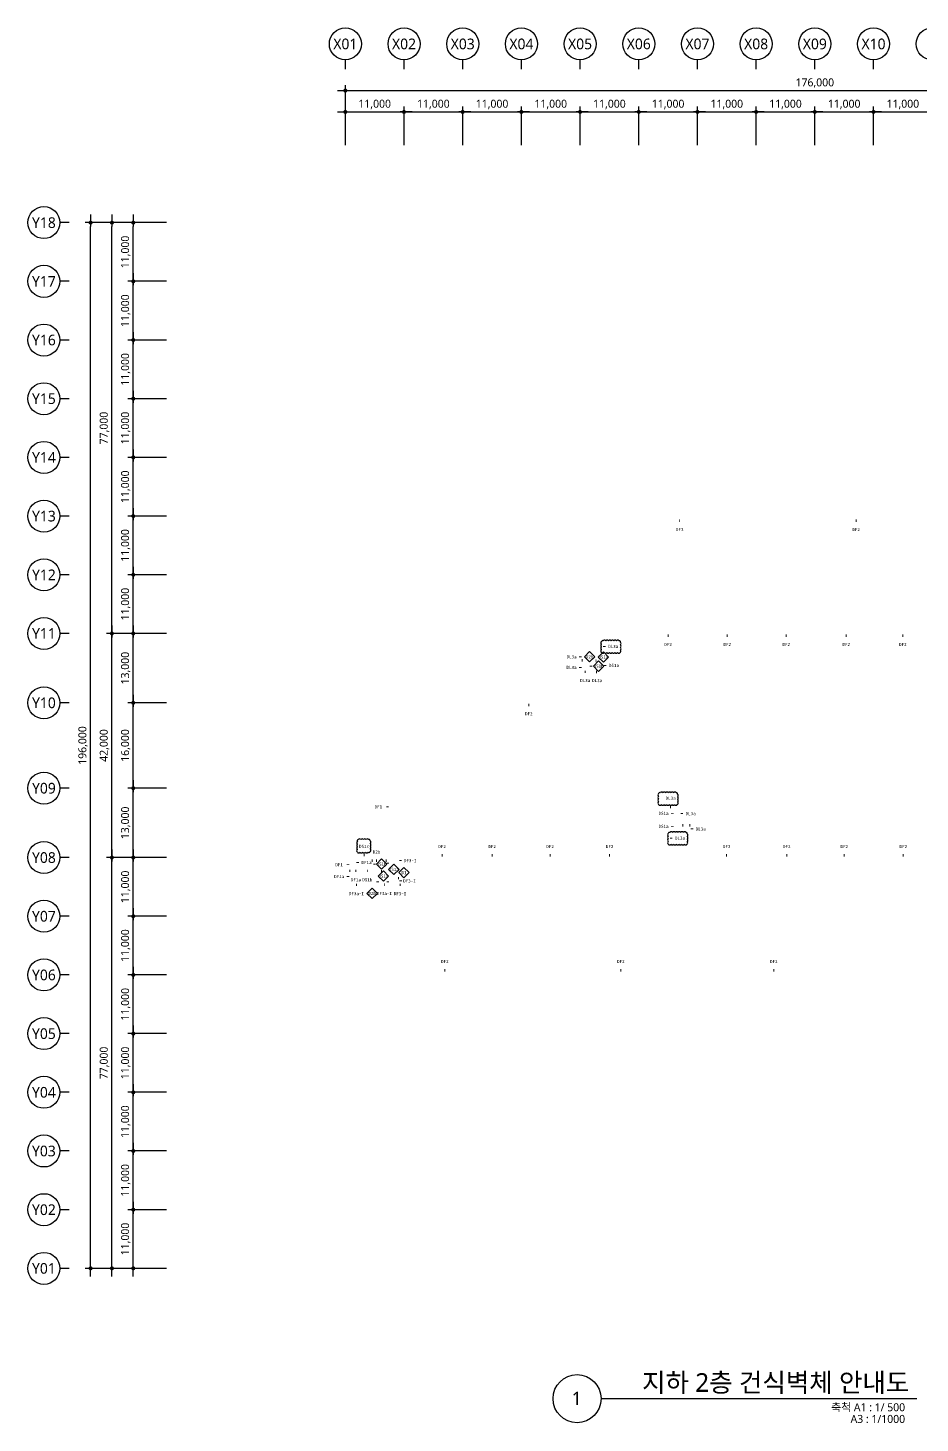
# Model space of a CAD drawing. Header units: millimetres. Extents: x 1205999 to 2806860, y 467935 to 2511436.
# Drawn here: x 2465999 to 2633231, y 467935 to 729436 of the extents above; entities that cross this region are included whole.
import ezdxf
from ezdxf.enums import TextEntityAlignment as Align

# ---------------------------------------------------------------- set-up
doc = ezdxf.new("R2010")
doc.units = ezdxf.units.MM
doc.header["$LTSCALE"] = 5
doc.header["$MEASUREMENT"] = 0
doc.layers.get('0').update_dxf_attribs({"linetype": 'CONTINUOUS'})
for name, color, linetype, lineweight in [('A-AXIS-BUBL', 7, 'CONTINUOUS', 25), ('A-DIMS', 7, 'CONTINUOUS', 25), ('A-MKXS-TEXT1', 3, 'CONTINUOUS', 25), ('A-MKXS-WALL', 6, 'CONTINUOUS', 20), ('A-XXXX-SYMB', 7, 'CONTINUOUS', 25), ('A-XXXX-TXT1', 3, 'CONTINUOUS', 25), ('A-XXXX-TXT2', 3, 'CONTINUOUS', 25), ('REV-202205', 20, 'CONTINUOUS', 25)]:
    doc.layers.add(name, color=color, linetype=linetype, lineweight=lineweight)
doc.styles.add('HY울릉도L', font='')
doc.styles.add('돋움체', font='')
doc.styles.add('맑은고딕', font='malgun.ttf')
doc.styles.get('HY울릉도L').set_extended_font_data('HYwulM')
doc.styles.get('돋움체').set_extended_font_data('DotumChe')
doc.dimstyles.new('CDIM', dxfattribs={"dimtxt": 3, "dimasz": 1.5, "dimexe": 2, "dimexo": 1, "dimgap": 1, "dimtad": 1, "dimdec": 0, "dimrnd": 0.5, "dimzin": 0, "dimdsep": 32, "dimlunit": 6, "dimtxsty": 'HY울릉도L', "dimblk1": '_CIDOT', "dimblk2": '_CIDOT', "dimsah": 1, "dimcen": 5.5, "dimclrd": 2, "dimclre": 2, "dimclrt": 7, "dimadec": 0, "dimazin": 0, "dimtfac": 1, "dimtdec": 0, "dimtix": 1, "dimtmove": 2, "dimatfit": 1, "dimldrblk": '_CIDOT', "dimfxl": 1, "dimtolj": 1, "dimtzin": 0, "dimlwd": -1, "dimarcsym": 0})

# ---------------------------------------------------------------- blocks, each defined once
blk = doc.blocks.new('_CIDOT')
at = {"color": 0, "linetype": 'ByBlock'}
blk.add_line((2, 0), (-1, 0), dxfattribs=at)
at = {"color": 0, "linetype": 'ByBlock', "const_width": 0.5}
blk.add_lwpolyline([(-0.25, 0, 1), (0.25, 0, 1)], format="xyb", close=True, dxfattribs=at)
blk = doc.blocks.new('*D4')
at = {"layer": 'A-DIMS', "lineweight": -2, "transparency": 16777216}
for p, q in [((93193, 67121), (85943, 67121)), ((93193, 56121), (85943, 56121))]:
    blk.add_line(p, q, dxfattribs=at)
at = {"layer": 'A-DIMS', "transparency": 16777216}
blk.add_line((86943, 56871), (86943, 66371), dxfattribs=at)
at = {"layer": 'A-DIMS', "transparency": 16777216, "xscale": 750, "yscale": 750, "zscale": 750}
for p, rotation in [((86943, 67121), 90), ((86943, 56121), 270)]:
    blk.add_blockref('_CIDOT', p, dxfattribs=dict(at, rotation=rotation))
at = {"layer": 'A-DIMS', "color": 3, "transparency": 16777216, "insert": (85538, 61621), "char_height": 1500, "attachment_point": 5, "rotation": 90, "style": '맑은고딕'}
blk.add_mtext('\\A1;11,000', dxfattribs=at)
blk = doc.blocks.new('*D5')
at = {"layer": 'A-DIMS', "lineweight": -2, "transparency": 16777216}
for p, q in [((93193, 78121), (85943, 78121)), ((93193, 67121), (85943, 67121))]:
    blk.add_line(p, q, dxfattribs=at)
at = {"layer": 'A-DIMS', "transparency": 16777216}
blk.add_line((86943, 67871), (86943, 77371), dxfattribs=at)
at = {"layer": 'A-DIMS', "transparency": 16777216, "xscale": 750, "yscale": 750, "zscale": 750}
for p, rotation in [((86943, 78121), 90), ((86943, 67121), 270)]:
    blk.add_blockref('_CIDOT', p, dxfattribs=dict(at, rotation=rotation))
at = {"layer": 'A-DIMS', "color": 3, "transparency": 16777216, "insert": (85538, 72621), "char_height": 1500, "attachment_point": 5, "rotation": 90, "style": '맑은고딕'}
blk.add_mtext('\\A1;11,000', dxfattribs=at)
blk = doc.blocks.new('*D6')
at = {"layer": 'A-DIMS', "lineweight": -2, "transparency": 16777216}
for p, q in [((93193, 89121), (85943, 89121)), ((93193, 78121), (85943, 78121))]:
    blk.add_line(p, q, dxfattribs=at)
at = {"layer": 'A-DIMS', "transparency": 16777216}
blk.add_line((86943, 78871), (86943, 88371), dxfattribs=at)
at = {"layer": 'A-DIMS', "transparency": 16777216, "xscale": 750, "yscale": 750, "zscale": 750}
for p, rotation in [((86943, 89121), 90), ((86943, 78121), 270)]:
    blk.add_blockref('_CIDOT', p, dxfattribs=dict(at, rotation=rotation))
at = {"layer": 'A-DIMS', "color": 3, "transparency": 16777216, "insert": (85538, 83621), "char_height": 1500, "attachment_point": 5, "rotation": 90, "style": '맑은고딕'}
blk.add_mtext('\\A1;11,000', dxfattribs=at)
blk = doc.blocks.new('*D7')
at = {"layer": 'A-DIMS', "lineweight": -2, "transparency": 16777216}
for p, q in [((93193, 100121), (85943, 100121)), ((93193, 89121), (85943, 89121))]:
    blk.add_line(p, q, dxfattribs=at)
at = {"layer": 'A-DIMS', "transparency": 16777216}
blk.add_line((86943, 89871), (86943, 99371), dxfattribs=at)
at = {"layer": 'A-DIMS', "transparency": 16777216, "xscale": 750, "yscale": 750, "zscale": 750}
for p, rotation in [((86943, 100121), 90), ((86943, 89121), 270)]:
    blk.add_blockref('_CIDOT', p, dxfattribs=dict(at, rotation=rotation))
at = {"layer": 'A-DIMS', "color": 3, "transparency": 16777216, "insert": (85538, 94621), "char_height": 1500, "attachment_point": 5, "rotation": 90, "style": '맑은고딕'}
blk.add_mtext('\\A1;11,000', dxfattribs=at)
blk = doc.blocks.new('*D8')
at = {"layer": 'A-DIMS', "lineweight": -2, "transparency": 16777216}
for p, q in [((93193, 111121), (85943, 111121)), ((93193, 100121), (85943, 100121))]:
    blk.add_line(p, q, dxfattribs=at)
at = {"layer": 'A-DIMS', "transparency": 16777216}
blk.add_line((86943, 100871), (86943, 110371), dxfattribs=at)
at = {"layer": 'A-DIMS', "transparency": 16777216, "xscale": 750, "yscale": 750, "zscale": 750}
for p, rotation in [((86943, 111121), 90), ((86943, 100121), 270)]:
    blk.add_blockref('_CIDOT', p, dxfattribs=dict(at, rotation=rotation))
at = {"layer": 'A-DIMS', "color": 3, "transparency": 16777216, "insert": (85538, 105621), "char_height": 1500, "attachment_point": 5, "rotation": 90, "style": '맑은고딕'}
blk.add_mtext('\\A1;11,000', dxfattribs=at)
blk = doc.blocks.new('*D9')
at = {"layer": 'A-DIMS', "lineweight": -2, "transparency": 16777216}
for p, q in [((93193, 122121), (85943, 122121)), ((93193, 111121), (85943, 111121))]:
    blk.add_line(p, q, dxfattribs=at)
at = {"layer": 'A-DIMS', "transparency": 16777216}
blk.add_line((86943, 111871), (86943, 121371), dxfattribs=at)
at = {"layer": 'A-DIMS', "transparency": 16777216, "xscale": 750, "yscale": 750, "zscale": 750}
for p, rotation in [((86943, 122121), 90), ((86943, 111121), 270)]:
    blk.add_blockref('_CIDOT', p, dxfattribs=dict(at, rotation=rotation))
at = {"layer": 'A-DIMS', "color": 3, "transparency": 16777216, "insert": (85538, 116621), "char_height": 1500, "attachment_point": 5, "rotation": 90, "style": '맑은고딕'}
blk.add_mtext('\\A1;11,000', dxfattribs=at)
blk = doc.blocks.new('*D10')
at = {"layer": 'A-DIMS', "lineweight": -2, "transparency": 16777216}
for p, q in [((93193, 135121), (85943, 135121)), ((93193, 122121), (85943, 122121))]:
    blk.add_line(p, q, dxfattribs=at)
at = {"layer": 'A-DIMS', "transparency": 16777216}
blk.add_line((86943, 122871), (86943, 134371), dxfattribs=at)
at = {"layer": 'A-DIMS', "transparency": 16777216, "xscale": 750, "yscale": 750, "zscale": 750}
for p, rotation in [((86943, 135121), 90), ((86943, 122121), 270)]:
    blk.add_blockref('_CIDOT', p, dxfattribs=dict(at, rotation=rotation))
at = {"layer": 'A-DIMS', "color": 3, "transparency": 16777216, "insert": (85538, 128621), "char_height": 1500, "attachment_point": 5, "rotation": 90, "style": '맑은고딕'}
blk.add_mtext('\\A1;13,000', dxfattribs=at)
blk = doc.blocks.new('*D11')
at = {"layer": 'A-DIMS', "lineweight": -2, "transparency": 16777216}
for p, q in [((93193, 151121), (85943, 151121)), ((93193, 135121), (85943, 135121))]:
    blk.add_line(p, q, dxfattribs=at)
at = {"layer": 'A-DIMS', "transparency": 16777216}
blk.add_line((86943, 135871), (86943, 150371), dxfattribs=at)
at = {"layer": 'A-DIMS', "transparency": 16777216, "xscale": 750, "yscale": 750, "zscale": 750}
for p, rotation in [((86943, 151121), 90), ((86943, 135121), 270)]:
    blk.add_blockref('_CIDOT', p, dxfattribs=dict(at, rotation=rotation))
at = {"layer": 'A-DIMS', "color": 3, "transparency": 16777216, "insert": (85538, 143121), "char_height": 1500, "attachment_point": 5, "rotation": 90, "style": '맑은고딕'}
blk.add_mtext('\\A1;16,000', dxfattribs=at)
blk = doc.blocks.new('*D12')
at = {"layer": 'A-DIMS', "lineweight": -2, "transparency": 16777216}
for p, q in [((93193, 164121), (85943, 164121)), ((93193, 151121), (85943, 151121))]:
    blk.add_line(p, q, dxfattribs=at)
at = {"layer": 'A-DIMS', "transparency": 16777216}
blk.add_line((86943, 151871), (86943, 163371), dxfattribs=at)
at = {"layer": 'A-DIMS', "transparency": 16777216, "xscale": 750, "yscale": 750, "zscale": 750}
for p, rotation in [((86943, 164121), 90), ((86943, 151121), 270)]:
    blk.add_blockref('_CIDOT', p, dxfattribs=dict(at, rotation=rotation))
at = {"layer": 'A-DIMS', "color": 3, "transparency": 16777216, "insert": (85538, 157621), "char_height": 1500, "attachment_point": 5, "rotation": 90, "style": '맑은고딕'}
blk.add_mtext('\\A1;13,000', dxfattribs=at)
blk = doc.blocks.new('*D13')
at = {"layer": 'A-DIMS', "lineweight": -2, "transparency": 16777216}
for p, q in [((93193, 175121), (85943, 175121)), ((93193, 164121), (85943, 164121))]:
    blk.add_line(p, q, dxfattribs=at)
at = {"layer": 'A-DIMS', "transparency": 16777216}
blk.add_line((86943, 164871), (86943, 174371), dxfattribs=at)
at = {"layer": 'A-DIMS', "transparency": 16777216, "xscale": 750, "yscale": 750, "zscale": 750}
for p, rotation in [((86943, 175121), 90), ((86943, 164121), 270)]:
    blk.add_blockref('_CIDOT', p, dxfattribs=dict(at, rotation=rotation))
at = {"layer": 'A-DIMS', "color": 3, "transparency": 16777216, "insert": (85538, 169621), "char_height": 1500, "attachment_point": 5, "rotation": 90, "style": '맑은고딕'}
blk.add_mtext('\\A1;11,000', dxfattribs=at)
blk = doc.blocks.new('*D14')
at = {"layer": 'A-DIMS', "lineweight": -2, "transparency": 16777216}
for p, q in [((93193, 186121), (85943, 186121)), ((93193, 175121), (85943, 175121))]:
    blk.add_line(p, q, dxfattribs=at)
at = {"layer": 'A-DIMS', "transparency": 16777216}
blk.add_line((86943, 175871), (86943, 185371), dxfattribs=at)
at = {"layer": 'A-DIMS', "transparency": 16777216, "xscale": 750, "yscale": 750, "zscale": 750}
for p, rotation in [((86943, 186121), 90), ((86943, 175121), 270)]:
    blk.add_blockref('_CIDOT', p, dxfattribs=dict(at, rotation=rotation))
at = {"layer": 'A-DIMS', "color": 3, "transparency": 16777216, "insert": (85538, 180621), "char_height": 1500, "attachment_point": 5, "rotation": 90, "style": '맑은고딕'}
blk.add_mtext('\\A1;11,000', dxfattribs=at)
blk = doc.blocks.new('*D15')
at = {"layer": 'A-DIMS', "lineweight": -2, "transparency": 16777216}
for p, q in [((93193, 197121), (85943, 197121)), ((93193, 186121), (85943, 186121))]:
    blk.add_line(p, q, dxfattribs=at)
at = {"layer": 'A-DIMS', "transparency": 16777216}
blk.add_line((86943, 186871), (86943, 196371), dxfattribs=at)
at = {"layer": 'A-DIMS', "transparency": 16777216, "xscale": 750, "yscale": 750, "zscale": 750}
for p, rotation in [((86943, 197121), 90), ((86943, 186121), 270)]:
    blk.add_blockref('_CIDOT', p, dxfattribs=dict(at, rotation=rotation))
at = {"layer": 'A-DIMS', "color": 3, "transparency": 16777216, "insert": (85538, 191621), "char_height": 1500, "attachment_point": 5, "rotation": 90, "style": '맑은고딕'}
blk.add_mtext('\\A1;11,000', dxfattribs=at)
blk = doc.blocks.new('*D16')
at = {"layer": 'A-DIMS', "lineweight": -2, "transparency": 16777216}
for p, q in [((93193, 208121), (85943, 208121)), ((93193, 197121), (85943, 197121))]:
    blk.add_line(p, q, dxfattribs=at)
at = {"layer": 'A-DIMS', "transparency": 16777216}
blk.add_line((86943, 197871), (86943, 207371), dxfattribs=at)
at = {"layer": 'A-DIMS', "transparency": 16777216, "xscale": 750, "yscale": 750, "zscale": 750}
for p, rotation in [((86943, 208121), 90), ((86943, 197121), 270)]:
    blk.add_blockref('_CIDOT', p, dxfattribs=dict(at, rotation=rotation))
at = {"layer": 'A-DIMS', "color": 3, "transparency": 16777216, "insert": (85538, 202621), "char_height": 1500, "attachment_point": 5, "rotation": 90, "style": '맑은고딕'}
blk.add_mtext('\\A1;11,000', dxfattribs=at)
blk = doc.blocks.new('*D17')
at = {"layer": 'A-DIMS', "lineweight": -2, "transparency": 16777216}
for p, q in [((93193, 219121), (85943, 219121)), ((93193, 208121), (85943, 208121))]:
    blk.add_line(p, q, dxfattribs=at)
at = {"layer": 'A-DIMS', "transparency": 16777216}
blk.add_line((86943, 208871), (86943, 218371), dxfattribs=at)
at = {"layer": 'A-DIMS', "transparency": 16777216, "xscale": 750, "yscale": 750, "zscale": 750}
for p, rotation in [((86943, 219121), 90), ((86943, 208121), 270)]:
    blk.add_blockref('_CIDOT', p, dxfattribs=dict(at, rotation=rotation))
at = {"layer": 'A-DIMS', "color": 3, "transparency": 16777216, "insert": (85538, 213621), "char_height": 1500, "attachment_point": 5, "rotation": 90, "style": '맑은고딕'}
blk.add_mtext('\\A1;11,000', dxfattribs=at)
blk = doc.blocks.new('*D18')
at = {"layer": 'A-DIMS', "lineweight": -2, "transparency": 16777216}
for p, q in [((93193, 230121), (85943, 230121)), ((93193, 219121), (85943, 219121))]:
    blk.add_line(p, q, dxfattribs=at)
at = {"layer": 'A-DIMS', "transparency": 16777216}
blk.add_line((86943, 219871), (86943, 229371), dxfattribs=at)
at = {"layer": 'A-DIMS', "transparency": 16777216, "xscale": 750, "yscale": 750, "zscale": 750}
for p, rotation in [((86943, 230121), 90), ((86943, 219121), 270)]:
    blk.add_blockref('_CIDOT', p, dxfattribs=dict(at, rotation=rotation))
at = {"layer": 'A-DIMS', "color": 3, "transparency": 16777216, "insert": (85538, 224621), "char_height": 1500, "attachment_point": 5, "rotation": 90, "style": '맑은고딕'}
blk.add_mtext('\\A1;11,000', dxfattribs=at)
blk = doc.blocks.new('*D19')
at = {"layer": 'A-DIMS', "lineweight": -2, "transparency": 16777216}
for p, q in [((93193, 241121), (85943, 241121)), ((93193, 230121), (85943, 230121))]:
    blk.add_line(p, q, dxfattribs=at)
at = {"layer": 'A-DIMS', "transparency": 16777216}
blk.add_line((86943, 230871), (86943, 240371), dxfattribs=at)
at = {"layer": 'A-DIMS', "transparency": 16777216, "xscale": 750, "yscale": 750, "zscale": 750}
for p, rotation in [((86943, 241121), 90), ((86943, 230121), 270)]:
    blk.add_blockref('_CIDOT', p, dxfattribs=dict(at, rotation=rotation))
at = {"layer": 'A-DIMS', "color": 3, "transparency": 16777216, "insert": (85538, 235621), "char_height": 1500, "attachment_point": 5, "rotation": 90, "style": '맑은고딕'}
blk.add_mtext('\\A1;11,000', dxfattribs=at)
blk = doc.blocks.new('*D20')
at = {"layer": 'A-DIMS', "lineweight": -2, "transparency": 16777216}
for p, q in [((93193, 122121), (81943, 122121)), ((93193, 45121), (81943, 45121))]:
    blk.add_line(p, q, dxfattribs=at)
at = {"layer": 'A-DIMS', "transparency": 16777216}
blk.add_line((82943, 45871), (82943, 121371), dxfattribs=at)
at = {"layer": 'A-DIMS', "transparency": 16777216, "xscale": 750, "yscale": 750, "zscale": 750}
for p, rotation in [((82943, 122121), 90), ((82943, 45121), 270)]:
    blk.add_blockref('_CIDOT', p, dxfattribs=dict(at, rotation=rotation))
at = {"layer": 'A-DIMS', "color": 3, "transparency": 16777216, "insert": (81542, 83621), "char_height": 1500, "attachment_point": 5, "rotation": 90, "style": '맑은고딕'}
blk.add_mtext('\\A1;77,000', dxfattribs=at)
blk = doc.blocks.new('*D21')
at = {"layer": 'A-DIMS', "lineweight": -2, "transparency": 16777216}
for p, q in [((93193, 241121), (77943, 241121)), ((93193, 45121), (77943, 45121))]:
    blk.add_line(p, q, dxfattribs=at)
at = {"layer": 'A-DIMS', "transparency": 16777216}
blk.add_line((78943, 45871), (78943, 240371), dxfattribs=at)
at = {"layer": 'A-DIMS', "transparency": 16777216, "xscale": 750, "yscale": 750, "zscale": 750}
for p, rotation in [((78943, 241121), 90), ((78943, 45121), 270)]:
    blk.add_blockref('_CIDOT', p, dxfattribs=dict(at, rotation=rotation))
at = {"layer": 'A-DIMS', "color": 3, "transparency": 16777216, "insert": (77538, 143121), "char_height": 1500, "attachment_point": 5, "rotation": 90, "style": '맑은고딕'}
blk.add_mtext('\\A1;196,000', dxfattribs=at)
blk = doc.blocks.new('*D22')
at = {"layer": 'A-DIMS', "lineweight": -2, "transparency": 16777216}
for p, q in [((93193, 56121), (85943, 56121)), ((93193, 45121), (85943, 45121))]:
    blk.add_line(p, q, dxfattribs=at)
at = {"layer": 'A-DIMS', "transparency": 16777216}
blk.add_line((86943, 45871), (86943, 55371), dxfattribs=at)
at = {"layer": 'A-DIMS', "transparency": 16777216, "xscale": 750, "yscale": 750, "zscale": 750}
for p, rotation in [((86943, 56121), 90), ((86943, 45121), 270)]:
    blk.add_blockref('_CIDOT', p, dxfattribs=dict(at, rotation=rotation))
at = {"layer": 'A-DIMS', "color": 3, "transparency": 16777216, "insert": (85538, 50621), "char_height": 1500, "attachment_point": 5, "rotation": 90, "style": '맑은고딕'}
blk.add_mtext('\\A1;11,000', dxfattribs=at)
blk = doc.blocks.new('*D23')
at = {"layer": 'A-DIMS', "lineweight": -2, "transparency": 16777216}
for p, q in [((93193, 164121), (81943, 164121)), ((93193, 122121), (81943, 122121))]:
    blk.add_line(p, q, dxfattribs=at)
at = {"layer": 'A-DIMS', "transparency": 16777216}
blk.add_line((82943, 122871), (82943, 163371), dxfattribs=at)
at = {"layer": 'A-DIMS', "transparency": 16777216, "xscale": 750, "yscale": 750, "zscale": 750}
for p, rotation in [((82943, 164121), 90), ((82943, 122121), 270)]:
    blk.add_blockref('_CIDOT', p, dxfattribs=dict(at, rotation=rotation))
at = {"layer": 'A-DIMS', "color": 3, "transparency": 16777216, "insert": (81542, 143121), "char_height": 1500, "attachment_point": 5, "rotation": 90, "style": '맑은고딕'}
blk.add_mtext('\\A1;42,000', dxfattribs=at)
blk = doc.blocks.new('*D24')
at = {"layer": 'A-DIMS', "lineweight": -2, "transparency": 16777216}
for p, q in [((93193, 241121), (81943, 241121)), ((93193, 164121), (81943, 164121))]:
    blk.add_line(p, q, dxfattribs=at)
at = {"layer": 'A-DIMS', "transparency": 16777216}
blk.add_line((82943, 164871), (82943, 240371), dxfattribs=at)
at = {"layer": 'A-DIMS', "transparency": 16777216, "xscale": 750, "yscale": 750, "zscale": 750}
for p, rotation in [((82943, 241121), 90), ((82943, 164121), 270)]:
    blk.add_blockref('_CIDOT', p, dxfattribs=dict(at, rotation=rotation))
at = {"layer": 'A-DIMS', "color": 3, "transparency": 16777216, "insert": (81542, 202621), "char_height": 1500, "attachment_point": 5, "rotation": 90, "style": '맑은고딕'}
blk.add_mtext('\\A1;77,000', dxfattribs=at)
blk = doc.blocks.new('*D25')
at = {"layer": 'A-DIMS', "lineweight": -2, "transparency": 16777216}
for p, q in [((148693, 255621), (148693, 262871)), ((159693, 255621), (159693, 262871))]:
    blk.add_line(p, q, dxfattribs=at)
at = {"layer": 'A-DIMS', "transparency": 16777216}
blk.add_line((149443, 261871), (158943, 261871), dxfattribs=at)
at = {"layer": 'A-DIMS', "transparency": 16777216, "xscale": 750, "yscale": 750, "zscale": 750, "rotation": 180}
blk.add_blockref('_CIDOT', (148693, 261871), dxfattribs=at)
at = {"layer": 'A-DIMS', "transparency": 16777216, "xscale": 750, "yscale": 750, "zscale": 750}
blk.add_blockref('_CIDOT', (159693, 261871), dxfattribs=at)
at = {"layer": 'A-DIMS', "color": 3, "transparency": 16777216, "insert": (154193, 263275), "char_height": 1500, "attachment_point": 5, "style": '맑은고딕'}
blk.add_mtext('\\A1;11,000', dxfattribs=at)
blk = doc.blocks.new('*D26')
at = {"layer": 'A-DIMS', "lineweight": -2, "transparency": 16777216}
for p, q in [((159693, 255621), (159693, 262871)), ((170693, 255621), (170693, 262871))]:
    blk.add_line(p, q, dxfattribs=at)
at = {"layer": 'A-DIMS', "transparency": 16777216}
blk.add_line((160443, 261871), (169943, 261871), dxfattribs=at)
at = {"layer": 'A-DIMS', "transparency": 16777216, "xscale": 750, "yscale": 750, "zscale": 750, "rotation": 180}
blk.add_blockref('_CIDOT', (159693, 261871), dxfattribs=at)
at = {"layer": 'A-DIMS', "transparency": 16777216, "xscale": 750, "yscale": 750, "zscale": 750}
blk.add_blockref('_CIDOT', (170693, 261871), dxfattribs=at)
at = {"layer": 'A-DIMS', "color": 3, "transparency": 16777216, "insert": (165193, 263275), "char_height": 1500, "attachment_point": 5, "style": '맑은고딕'}
blk.add_mtext('\\A1;11,000', dxfattribs=at)
blk = doc.blocks.new('*D27')
at = {"layer": 'A-DIMS', "lineweight": -2, "transparency": 16777216}
for p, q in [((170693, 255621), (170693, 262871)), ((181693, 255621), (181693, 262871))]:
    blk.add_line(p, q, dxfattribs=at)
at = {"layer": 'A-DIMS', "transparency": 16777216}
blk.add_line((171443, 261871), (180943, 261871), dxfattribs=at)
at = {"layer": 'A-DIMS', "transparency": 16777216, "xscale": 750, "yscale": 750, "zscale": 750, "rotation": 180}
blk.add_blockref('_CIDOT', (170693, 261871), dxfattribs=at)
at = {"layer": 'A-DIMS', "transparency": 16777216, "xscale": 750, "yscale": 750, "zscale": 750}
blk.add_blockref('_CIDOT', (181693, 261871), dxfattribs=at)
at = {"layer": 'A-DIMS', "color": 3, "transparency": 16777216, "insert": (176193, 263275), "char_height": 1500, "attachment_point": 5, "style": '맑은고딕'}
blk.add_mtext('\\A1;11,000', dxfattribs=at)
blk = doc.blocks.new('*D28')
at = {"layer": 'A-DIMS', "lineweight": -2, "transparency": 16777216}
for p, q in [((181693, 255621), (181693, 262871)), ((192693, 255621), (192693, 262871))]:
    blk.add_line(p, q, dxfattribs=at)
at = {"layer": 'A-DIMS', "transparency": 16777216}
blk.add_line((182443, 261871), (191943, 261871), dxfattribs=at)
at = {"layer": 'A-DIMS', "transparency": 16777216, "xscale": 750, "yscale": 750, "zscale": 750, "rotation": 180}
blk.add_blockref('_CIDOT', (181693, 261871), dxfattribs=at)
at = {"layer": 'A-DIMS', "transparency": 16777216, "xscale": 750, "yscale": 750, "zscale": 750}
blk.add_blockref('_CIDOT', (192693, 261871), dxfattribs=at)
at = {"layer": 'A-DIMS', "color": 3, "transparency": 16777216, "insert": (187193, 263275), "char_height": 1500, "attachment_point": 5, "style": '맑은고딕'}
blk.add_mtext('\\A1;11,000', dxfattribs=at)
blk = doc.blocks.new('*D29')
at = {"layer": 'A-DIMS', "lineweight": -2, "transparency": 16777216}
for p, q in [((192693, 255621), (192693, 262871)), ((203693, 255621), (203693, 262871))]:
    blk.add_line(p, q, dxfattribs=at)
at = {"layer": 'A-DIMS', "transparency": 16777216}
blk.add_line((193443, 261871), (202943, 261871), dxfattribs=at)
at = {"layer": 'A-DIMS', "transparency": 16777216, "xscale": 750, "yscale": 750, "zscale": 750, "rotation": 180}
blk.add_blockref('_CIDOT', (192693, 261871), dxfattribs=at)
at = {"layer": 'A-DIMS', "transparency": 16777216, "xscale": 750, "yscale": 750, "zscale": 750}
blk.add_blockref('_CIDOT', (203693, 261871), dxfattribs=at)
at = {"layer": 'A-DIMS', "color": 3, "transparency": 16777216, "insert": (198193, 263275), "char_height": 1500, "attachment_point": 5, "style": '맑은고딕'}
blk.add_mtext('\\A1;11,000', dxfattribs=at)
blk = doc.blocks.new('*D30')
at = {"layer": 'A-DIMS', "lineweight": -2, "transparency": 16777216}
for p, q in [((203693, 255621), (203693, 262871)), ((214693, 255621), (214693, 262871))]:
    blk.add_line(p, q, dxfattribs=at)
at = {"layer": 'A-DIMS', "transparency": 16777216}
blk.add_line((204443, 261871), (213943, 261871), dxfattribs=at)
at = {"layer": 'A-DIMS', "transparency": 16777216, "xscale": 750, "yscale": 750, "zscale": 750, "rotation": 180}
blk.add_blockref('_CIDOT', (203693, 261871), dxfattribs=at)
at = {"layer": 'A-DIMS', "transparency": 16777216, "xscale": 750, "yscale": 750, "zscale": 750}
blk.add_blockref('_CIDOT', (214693, 261871), dxfattribs=at)
at = {"layer": 'A-DIMS', "color": 3, "transparency": 16777216, "insert": (209193, 263275), "char_height": 1500, "attachment_point": 5, "style": '맑은고딕'}
blk.add_mtext('\\A1;11,000', dxfattribs=at)
blk = doc.blocks.new('*D31')
at = {"layer": 'A-DIMS', "lineweight": -2, "transparency": 16777216}
for p, q in [((214693, 255621), (214693, 262871)), ((225693, 255621), (225693, 262871))]:
    blk.add_line(p, q, dxfattribs=at)
at = {"layer": 'A-DIMS', "transparency": 16777216}
blk.add_line((215443, 261871), (224943, 261871), dxfattribs=at)
at = {"layer": 'A-DIMS', "transparency": 16777216, "xscale": 750, "yscale": 750, "zscale": 750, "rotation": 180}
blk.add_blockref('_CIDOT', (214693, 261871), dxfattribs=at)
at = {"layer": 'A-DIMS', "transparency": 16777216, "xscale": 750, "yscale": 750, "zscale": 750}
blk.add_blockref('_CIDOT', (225693, 261871), dxfattribs=at)
at = {"layer": 'A-DIMS', "color": 3, "transparency": 16777216, "insert": (220193, 263275), "char_height": 1500, "attachment_point": 5, "style": '맑은고딕'}
blk.add_mtext('\\A1;11,000', dxfattribs=at)
blk = doc.blocks.new('*D32')
at = {"layer": 'A-DIMS', "lineweight": -2, "transparency": 16777216}
for p, q in [((225693, 255621), (225693, 262871)), ((236693, 255621), (236693, 262871))]:
    blk.add_line(p, q, dxfattribs=at)
at = {"layer": 'A-DIMS', "transparency": 16777216}
blk.add_line((226443, 261871), (235943, 261871), dxfattribs=at)
at = {"layer": 'A-DIMS', "transparency": 16777216, "xscale": 750, "yscale": 750, "zscale": 750, "rotation": 180}
blk.add_blockref('_CIDOT', (225693, 261871), dxfattribs=at)
at = {"layer": 'A-DIMS', "transparency": 16777216, "xscale": 750, "yscale": 750, "zscale": 750}
blk.add_blockref('_CIDOT', (236693, 261871), dxfattribs=at)
at = {"layer": 'A-DIMS', "color": 3, "transparency": 16777216, "insert": (231193, 263275), "char_height": 1500, "attachment_point": 5, "style": '맑은고딕'}
blk.add_mtext('\\A1;11,000', dxfattribs=at)
blk = doc.blocks.new('*D38')
at = {"layer": 'A-DIMS', "lineweight": -2, "transparency": 16777216}
for p, q in [((126693, 255621), (126693, 266871)), ((302693, 255621), (302693, 266871))]:
    blk.add_line(p, q, dxfattribs=at)
at = {"layer": 'A-DIMS', "transparency": 16777216}
blk.add_line((127443, 265871), (301943, 265871), dxfattribs=at)
at = {"layer": 'A-DIMS', "transparency": 16777216, "xscale": 750, "yscale": 750, "zscale": 750, "rotation": 180}
blk.add_blockref('_CIDOT', (126693, 265871), dxfattribs=at)
at = {"layer": 'A-DIMS', "transparency": 16777216, "xscale": 750, "yscale": 750, "zscale": 750}
blk.add_blockref('_CIDOT', (302693, 265871), dxfattribs=at)
at = {"layer": 'A-DIMS', "color": 3, "transparency": 16777216, "insert": (214693, 267275), "char_height": 1500, "attachment_point": 5, "style": '맑은고딕'}
blk.add_mtext('\\A1;176,000', dxfattribs=at)
blk = doc.blocks.new('*D40')
at = {"layer": 'A-DIMS', "lineweight": -2, "transparency": 16777216}
for p, q in [((126693, 255621), (126693, 262871)), ((137693, 255621), (137693, 262871))]:
    blk.add_line(p, q, dxfattribs=at)
at = {"layer": 'A-DIMS', "transparency": 16777216}
blk.add_line((127443, 261871), (136943, 261871), dxfattribs=at)
at = {"layer": 'A-DIMS', "transparency": 16777216, "xscale": 750, "yscale": 750, "zscale": 750, "rotation": 180}
blk.add_blockref('_CIDOT', (126693, 261871), dxfattribs=at)
at = {"layer": 'A-DIMS', "transparency": 16777216, "xscale": 750, "yscale": 750, "zscale": 750}
blk.add_blockref('_CIDOT', (137693, 261871), dxfattribs=at)
at = {"layer": 'A-DIMS', "color": 3, "transparency": 16777216, "insert": (132193, 263275), "char_height": 1500, "attachment_point": 5, "style": '맑은고딕'}
blk.add_mtext('\\A1;11,000', dxfattribs=at)
blk = doc.blocks.new('*D41')
at = {"layer": 'A-DIMS', "lineweight": -2, "transparency": 16777216}
for p, q in [((137693, 255621), (137693, 262871)), ((148693, 255621), (148693, 262871))]:
    blk.add_line(p, q, dxfattribs=at)
at = {"layer": 'A-DIMS', "transparency": 16777216}
blk.add_line((138443, 261871), (147943, 261871), dxfattribs=at)
at = {"layer": 'A-DIMS', "transparency": 16777216, "xscale": 750, "yscale": 750, "zscale": 750, "rotation": 180}
blk.add_blockref('_CIDOT', (137693, 261871), dxfattribs=at)
at = {"layer": 'A-DIMS', "transparency": 16777216, "xscale": 750, "yscale": 750, "zscale": 750}
blk.add_blockref('_CIDOT', (148693, 261871), dxfattribs=at)
at = {"layer": 'A-DIMS', "color": 3, "transparency": 16777216, "insert": (143193, 263275), "char_height": 1500, "attachment_point": 5, "style": '맑은고딕'}
blk.add_mtext('\\A1;11,000', dxfattribs=at)
blk = doc.blocks.new('wall-tag-02')
at = {"layer": 'A-MKXS-WALL'}
blk.add_lwpolyline([(0, 1185, 112, 112, 0), (0, 885, 0, 0, 0), (0, 608, 0, 0, 0), (-608, 0, 0, 0, 0), (0, -608, 0, 0, 0), (608, 0, 0, 0, 0), (0, 608, 0, 0, 0)], format="xyseb", dxfattribs=at)
blk = doc.blocks.new('wall-tag-01')
blk.add_wipeout([(86681, 26087), (86074, 25480), (86681, 24872), (87289, 25480)]).dxf.layer = 'A-MKXS-WALL'
at = {"layer": 'A-MKXS-WALL'}
blk.add_lwpolyline([(86681, 26087), (86074, 25480), (86681, 24872), (87289, 25480)], close=True, dxfattribs=at)
blk = doc.blocks.new('DIM(210222)')
for p, q in [((126693, 269870.6), (126693, 271620.6)), ((137693, 269870.6), (137693, 271620.6)), ((148693, 269870.6), (148693, 271620.6)), ((159693, 269870.6), (159693, 271620.6)), ((170693, 269870.6), (170693, 271620.6)), ((181693, 269870.6), (181693, 271620.6)), ((192693, 269870.6), (192693, 271620.6)), ((203693, 269870.6), (203693, 271620.6)), ((214693, 269870.6), (214693, 271620.6)), ((225693, 269870.6), (225693, 271620.6)), ((74943, 241120.6), (73193, 241120.6)), ((74943, 230120.6), (73193, 230120.6)), ((74943, 219120.6), (73193, 219120.6)), ((74943, 208120.6), (73193, 208120.6)), ((74943, 197120.6), (73193, 197120.6)), ((74943, 186120.6), (73193, 186120.6)), ((74943, 175120.6), (73193, 175120.6)), ((74943, 164120.6), (73193, 164120.6)), ((74943, 151120.6), (73193, 151120.6)), ((74943, 135120.6), (73193, 135120.6)), ((74943, 122120.6), (73193, 122120.6)), ((74943, 111120.6), (73193, 111120.6)), ((74943, 100120.6), (73193, 100120.6)), ((74943, 89120.6), (73193, 89120.6)), ((74943, 78120.6), (73193, 78120.6)), ((74943, 67120.6), (73193, 67120.6)), ((74943, 56120.6), (73193, 56120.6)), ((74943, 45120.6), (73193, 45120.6))]:
    blk.add_line(p, q)
at = {"layer": 'A-AXIS-BUBL', "ltscale": 0.2}
for centre in [(126693, 274620.6), (137693, 274620.6), (148693, 274620.6), (159693, 274620.6), (170693, 274620.6), (181693, 274620.6), (192693, 274620.6), (203693, 274620.6), (214693, 274620.6), (225693, 274620.6), (236693, 274620.6), (70193, 241120.6), (70193, 230120.6), (70193, 219120.6), (70193, 208120.6), (70193, 197120.6), (70193, 186120.6), (70193, 175120.6), (70193, 164120.6), (70193, 151120.6), (70193, 135120.6), (70193, 122120.6), (70193, 111120.6), (70193, 100120.6), (70193, 89120.6), (70193, 78120.6), (70193, 67120.6), (70193, 56120.6), (70193, 45120.6)]:
    blk.add_circle(centre, 3000, dxfattribs=at)
at = {"layer": 'A-XXXX-TXT2', "ltscale": 0.2, "style": '맑은고딕'}
for s, p in [('X01', (126693, 274620.6)), ('X02', (137693, 274620.6)), ('X03', (148693, 274620.6)), ('X04', (159693, 274620.6)), ('X05', (170693, 274620.6)), ('X06', (181693, 274620.6)), ('X07', (192693, 274620.6)), ('X08', (203693, 274620.6)), ('X09', (214693, 274620.6)), ('X10', (225693, 274620.6)), ('Y18', (70193, 241120.6)), ('Y17', (70193, 230120.6)), ('Y16', (70193, 219120.6)), ('Y15', (70193, 208120.6)), ('Y14', (70193, 197120.6)), ('Y13', (70193, 186120.6)), ('Y12', (70193, 175120.6)), ('Y11', (70193, 164120.6)), ('Y10', (70193, 151120.6)), ('Y09', (70193, 135120.6)), ('Y08', (70193, 122120.6)), ('Y07', (70193, 111120.6)), ('Y06', (70193, 100120.6)), ('Y05', (70193, 89120.6)), ('Y04', (70193, 78120.6)), ('Y03', (70193, 67120.6)), ('Y02', (70193, 56120.6)), ('Y01', (70193, 45120.6))]:
    blk.add_text(s, height=2000, dxfattribs=at).set_placement(p, align=Align.MIDDLE)
at = {"layer": 'A-DIMS'}
for p1, p2, distance, picture, middle in [((126693, 255120.6), (302693, 255120.6), 10750, '*D38', (214693, 267275.5)), ((126693, 255120.6), (137693, 255120.6), 6750, '*D40', (132193, 263275.5)), ((137693, 255120.6), (148693, 255120.6), 6750, '*D41', (143193, 263275.5)), ((148693, 255120.6), (159693, 255120.6), 6750, '*D25', (154193, 263275.5)), ((159693, 255120.6), (170693, 255120.6), 6750, '*D26', (165193, 263275.5)), ((170693, 255120.6), (181693, 255120.6), 6750, '*D27', (176193, 263275.5)), ((181693, 255120.6), (192693, 255120.6), 6750, '*D28', (187193, 263275.5)), ((192693, 255120.6), (203693, 255120.6), 6750, '*D29', (198193, 263275.5)), ((203693, 255120.6), (214693, 255120.6), 6750, '*D30', (209193, 263275.5)), ((214693, 255120.6), (225693, 255120.6), 6750, '*D31', (220193, 263275.5)), ((225693, 255120.6), (236693, 255120.6), 6750, '*D32', (231193, 263275.5)), ((93693, 45120.6), (93693, 241120.6), 14750, '*D21', (77538.1, 143120.6)), ((93693, 164120.6), (93693, 241120.6), 10750, '*D24', (81542.2, 202620.6)), ((93693, 230120.6), (93693, 241120.6), 6750, '*D19', (85538.1, 235620.6)), ((93693, 219120.6), (93693, 230120.6), 6750, '*D18', (85538.1, 224620.6)), ((93693, 208120.6), (93693, 219120.6), 6750, '*D17', (85538.1, 213620.6)), ((93693, 197120.6), (93693, 208120.6), 6750, '*D16', (85538.1, 202620.6)), ((93693, 186120.6), (93693, 197120.6), 6750, '*D15', (85538.1, 191620.6)), ((93693, 175120.6), (93693, 186120.6), 6750, '*D14', (85538.1, 180620.6)), ((93693, 164120.6), (93693, 175120.6), 6750, '*D13', (85538.1, 169620.6)), ((93693, 122120.6), (93693, 164120.6), 10750, '*D23', (81542.2, 143120.6)), ((93693, 151120.6), (93693, 164120.6), 6750, '*D12', (85538.1, 157620.6)), ((93693, 135120.6), (93693, 151120.6), 6750, '*D11', (85538.1, 143120.6)), ((93693, 122120.6), (93693, 135120.6), 6750, '*D10', (85538.1, 128620.6)), ((93693, 45120.6), (93693, 122120.6), 10750, '*D20', (81542.2, 83620.6)), ((93693, 111120.6), (93693, 122120.6), 6750, '*D9', (85538.1, 116620.6)), ((93693, 100120.6), (93693, 111120.6), 6750, '*D8', (85538.1, 105620.6)), ((93693, 89120.6), (93693, 100120.6), 6750, '*D7', (85538.1, 94620.6)), ((93693, 78120.6), (93693, 89120.6), 6750, '*D6', (85538.1, 83620.6)), ((93693, 67120.6), (93693, 78120.6), 6750, '*D5', (85538.1, 72620.6)), ((93693, 56120.6), (93693, 67120.6), 6750, '*D4', (85538.1, 61620.6)), ((93693, 45120.6), (93693, 56120.6), 6750, '*D22', (85538.1, 50620.6))]:
    dim = blk.add_aligned_dim(p1=p1, p2=p2, distance=distance, dimstyle='CDIM', override={"dimscale": 500, "dimtxsty": '맑은고딕', "dimclrd": 256, "dimclre": 256, "dimclrt": 3}, dxfattribs=at)
    dim.commit()
    dim.dimension.update_dxf_attribs({"geometry": picture, "text_midpoint": middle})

msp = doc.modelspace()

# ---------------------------------------------------------------- linework, layer by layer
at = {"layer": 'A-MKXS-WALL'}
for points in [[(2569903, 610647, 180, 180, 0), (2569903, 611127, 0, 0, 0), (2569903, 611571, 0, 0, 0), (2570319, 611571, 0, 0, 0)], [(2571300, 609808, 180, 180, 0), (2571780, 609808, 0, 0, 0), (2572002, 609808, 0, 0, 0)], [(2572482, 610599, 180, 180, 0), (2572482, 611079, 0, 0, 0), (2572482, 611523, 0, 0, 0), (2572898, 611523, 0, 0, 0)], [(2588768, 580222, 180, 180, 0), (2588768, 579742, 0, 0, 0), (2588768, 579298, 0, 0, 0), (2590216, 579298, 0, 0, 0)], [(2590059, 580222, 180, 180, 0), (2590059, 579742, 0, 0, 0), (2590059, 579298, 0, 0, 0), (2590059, 579298, 0, 0, 0)], [(2530533, 573096, 180, 180, 0), (2530533, 573576, 0, 0, 0), (2530533, 574019, 0, 0, 0), (2531357, 574019, 0, 0, 0)], [(2530717, 572704, 180, 180, 0), (2531197, 572704, 0, 0, 0), (2531321, 572704, 0, 0, 0)], [(2533167, 573096, 180, 180, 0), (2533167, 573576, 0, 0, 0), (2533167, 574019, 0, 0, 0), (2531357, 574019, 0, 0, 0)], [(2533221, 572882, 180, 180, 0), (2533701, 572882, 0, 0, 0), (2534585, 572882, 0, 0, 0), (2534585, 572691, 0, 0, 0)], [(2526352, 571676, 180, 180, 0), (2526352, 571196, 0, 0, 0), (2526352, 570753, 0, 0, 0), (2527482, 570753, 0, 0, 0)], [(2532293, 571128, 180, 180, 0), (2532293, 571608, 0, 0, 0), (2532293, 571732, 0, 0, 0)], [(2535443, 569840, 180, 180, 0), (2535443, 570320, 0, 0, 0), (2535443, 571113, 0, 0, 0), (2535519, 571113, 0, 0, 0)], [(2531818, 569380, 180, 180, 0), (2531338, 569380, 0, 0, 0), (2530526, 569380, 0, 0, 0), (2530526, 568175, 0, 0, 0)], [(2533698, 569380, 180, 180, 0), (2533218, 569380, 0, 0, 0), (2532635, 569380, 0, 0, 0), (2532635, 569481, 0, 0, 0)]]:
    msp.add_lwpolyline(points, format="xyseb", dxfattribs=at)
at = {"layer": 'A-XXXX-SYMB'}
msp.add_line((2573429, 472515), (2632631, 472515), dxfattribs=at)
msp.add_circle((2568929, 472515), 4500, dxfattribs=at)
at = {"layer": 'REV-202205'}
for points in [[(2584223, 583877, 0.5205671), (2584723, 583877, 0.5205671), (2585223, 583877, 0.5205671), (2585723, 583877, 0.5205671), (2586223, 583877, 0.5205671), (2586723, 583877, 0.5205671), (2587223, 583877, 0.5205671), (2587723, 583877, 0.5205671), (2587784, 584316, 0.5205671), (2587784, 584816, 0.5205671), (2587784, 585316, 0.5205671), (2587784, 585816, 0.5205671), (2587554, 586086, 0.5205671), (2587054, 586086, 0.5205671), (2586554, 586086, 0.5205671), (2586054, 586086, 0.5205671), (2585554, 586086, 0.5205671), (2585054, 586086, 0.5205671), (2584554, 586086, 0.5205671), (2584223, 585918, 0.5205671), (2584223, 585418, 0.5205671), (2584223, 584918, 0.5205671), (2584223, 584418, 0.5205671)], [(2586028, 576425, 0.5205671), (2586528, 576425, 0.5205671), (2587028, 576425, 0.5205671), (2587528, 576425, 0.5205671), (2588028, 576425, 0.5205671), (2588528, 576425, 0.5205671), (2589028, 576425, 0.5205671), (2589528, 576425, 0.5205671), (2589590, 576863, 0.5205671), (2589590, 577363, 0.5205671), (2589590, 577863, 0.5205671), (2589590, 578363, 0.5205671), (2589360, 578634, 0.5205671), (2588860, 578634, 0.5205671), (2588360, 578634, 0.5205671), (2587860, 578634, 0.5205671), (2587360, 578634, 0.5205671), (2586860, 578634, 0.5205671), (2586360, 578634, 0.5205671), (2586028, 578465, 0.5205671), (2586028, 577965, 0.5205671), (2586028, 577465, 0.5205671), (2586028, 576965, 0.5205671)]]:
    msp.add_lwpolyline(points, format="xyb", close=True, dxfattribs=at)

# ---------------------------------------------------------------- block references
msp.add_blockref('DIM(210222)', (2398806, 451815))
at = {"layer": 'A-MKXS-WALL', "xscale": 1.6, "yscale": 1.6, "zscale": 1.6}
for p in [(2588163, 635408), (2621246, 635408), (2585999, 613876), (2597085, 613876), (2608144, 613876), (2619391, 613876), (2629993, 613876), (2629999, 613876), (2570457, 607089), (2572601, 607067), (2559899, 600889), (2527482, 569781), (2529618, 569781), (2527573, 567175), (2532811, 567203), (2535750, 567175)]:
    msp.add_blockref('wall-tag-02', p, dxfattribs=at)
at = {"layer": 'A-MKXS-WALL', "yscale": 1.6, "zscale": 1.6}
for p, xscale, rotation in [((2567900, 611559), -1.6, 270), ((2567895, 609581), -1.6, 270), ((2586426, 585027), -1.6, 180), ((2531749, 583436), 1.6, 270), ((2585143, 582222), -1.6, 270), ((2590232, 582175), -1.6, 90), ((2585143, 579785), -1.6, 270), ((2588232, 577575), -1.6, 90), ((2592112, 579298), -1.6, 90), ((2543639, 575996), -1.6, 180), ((2553019, 575996), -1.6, 180), ((2563885, 575996), -1.6, 180), ((2575031, 575996), -1.6, 180), ((2596970, 575996), -1.6, 180), ((2608237, 575996), -1.6, 180), ((2619014, 575996), -1.6, 180), ((2630078, 575996), -1.6, 180), ((2524336, 572602), -1.6, 270), ((2529470, 573012), -1.6, 90), ((2537500, 573361), -1.6, 90), ((2524342, 570381), -1.6, 270), ((2537515, 569560), -1.6, 90), ((2544149, 554441), -1.6, 180), ((2577149, 554441), -1.6, 180), ((2605814, 554441), -1.6, 180)]:
    msp.add_blockref('wall-tag-02', p, dxfattribs=dict(at, xscale=xscale, rotation=rotation))

# ---------------------------------------------------------------- texts
at = {"layer": 'A-MKXS-TEXT1', "style": '돋움체'}
for s, rotation, p in [('DF2', 360, (2588163, 635410)), ('DF2', 360, (2621246, 635410)), ('DF2', 360, (2585999, 613877)), ('DF2', 360, (2597085, 613877)), ('DF2', 360, (2608144, 613877)), ('DF2', 360, (2619391, 613877)), ('DF2', 360, (2629993, 613877)), ('DF2', 360, (2629999, 613877)), ('DL3a', 360, (2567895, 609581)), ('DL3a', 360, (2567900, 611559)), ('DL3a', 360, (2570457, 607131)), ('DL3a', 360, (2572693, 607109)), ('DF2', 360, (2559899, 600890)), ('DF1', 360, (2531688, 583432)), ('DL3a', 360, (2586481, 585056)), ('DS1a', 360, (2585143, 582222)), ('DL3a', 360, (2590232, 582175)), ('DS1a', 360, (2585143, 579785)), ('DL3a', 360, (2592112, 579298)), ('DS1c', 360, (2529017, 576031)), ('DF2', 0, (2543639, 575996)), ('DF2', 0, (2553019, 575996)), ('DF2', 0, (2563885, 575996)), ('DF2', 0, (2575031, 575996)), ('DL3a', 360, (2588232, 577575)), ('DF2', 0, (2596970, 575996)), ('DF2', 0, (2608237, 575996)), ('DF2', 0, (2619014, 575996)), ('DF2', 0, (2630078, 575996)), ('DF1', 360, (2524336, 572602)), ('DF1a', 360, (2524342, 570381)), ('DF1a', 360, (2527482, 569781)), ('DF3-I', 360, (2535750, 567175)), ('DF2', 0, (2544149, 554441)), ('DF2', 0, (2577149, 554441)), ('DF2', 0, (2605814, 554441))]:
    msp.add_text(s, height=600, rotation=rotation, dxfattribs=at).set_placement(p, align=Align.MIDDLE_CENTER)
at = {"layer": 'A-XXXX-TXT1', "style": '맑은고딕'}
msp.add_text('지하 2층 건식벽체 안내도', height=3500, dxfattribs=at).set_placement((2631202, 472741), align=Align.BOTTOM_RIGHT)
msp.add_text('1', height=2500, dxfattribs=at).set_placement((2568871, 472568), align=Align.MIDDLE)
for s, p in [('축척 A1 : 1/ 500', (2630423, 471654)), ('A3 : 1/1000', (2630423, 469465))]:
    msp.add_text(s, height=1500, dxfattribs=at).set_placement(p, align=Align.TOP_RIGHT)

# ---------------------------------------------------------------- next in the draw order: block references
at = {"layer": 'A-MKXS-WALL', "xscale": 1.6, "yscale": 1.6, "zscale": 1.6}
for p in [(2435180, 570755), (2395895, 530951)]:
    msp.add_blockref('wall-tag-01', p, dxfattribs=at)

# ---------------------------------------------------------------- next in the draw order: block references
at = {"layer": 'A-MKXS-WALL', "yscale": 1.6, "zscale": 1.6}
for name, p, xscale, rotation in [('wall-tag-02', (2575711, 613515), -1.6, 90), ('wall-tag-01', (2675181, 611881), 1.6, 180)]:
    msp.add_blockref(name, p, dxfattribs=dict(at, xscale=xscale, rotation=rotation))
at = {"layer": 'A-MKXS-WALL', "xscale": 1.6, "yscale": 1.6, "zscale": 1.6}
for p in [(2434284, 569041), (2393603, 531937)]:
    msp.add_blockref('wall-tag-01', p, dxfattribs=at)

# ---------------------------------------------------------------- next in the draw order: texts
at = {"layer": 'A-MKXS-TEXT1', "style": '돋움체'}
msp.add_text('DL3a', height=600, rotation=360, dxfattribs=at).set_placement((2575711, 613515), align=Align.MIDDLE_CENTER)

# ---------------------------------------------------------------- next in the draw order: linework, layer by layer
at = {"layer": 'REV-202205'}
msp.add_lwpolyline([(2527756, 574944, 0.5205671), (2528256, 574944, 0.5205671), (2528756, 574944, 0.5205671), (2529256, 574944, 0.5205671), (2529756, 574944, 0.5205671), (2530152, 575048, 0.5205671), (2530152, 575548, 0.5205671), (2530152, 576048, 0.5205671), (2530152, 576548, 0.5205671), (2530152, 577048, 0.5205671), (2529914, 577309, 0.5205671), (2529414, 577309, 0.5205671), (2528914, 577309, 0.5205671), (2528414, 577309, 0.5205671), (2527914, 577309, 0.5205671), (2527756, 576966, 0.5205671), (2527756, 576466, 0.5205671), (2527756, 575966, 0.5205671), (2527756, 575466, 0.5205671)], format="xyb", close=True, dxfattribs=at)

# ---------------------------------------------------------------- next in the draw order: block references
at = {"layer": 'A-MKXS-WALL', "yscale": 1.6, "zscale": 1.6}
for name, p, xscale, rotation in [('wall-tag-01', (2709981, 652338), 1.6, 180), ('wall-tag-02', (2575859, 609955), -1.6, 90), ('wall-tag-02', (2529017, 576031), -1.6, 180), ('wall-tag-02', (2531357, 574991), -1.6, 180)]:
    msp.add_blockref(name, p, dxfattribs=dict(at, xscale=xscale, rotation=rotation))
at = {"layer": 'A-MKXS-WALL', "xscale": 1.6, "yscale": 1.6, "zscale": 1.6}
msp.add_blockref('wall-tag-01', (2393945, 529685), dxfattribs=at)

# ---------------------------------------------------------------- next in the draw order: texts
at = {"layer": 'A-MKXS-TEXT1', "style": '돋움체'}
for s, p in [('DS1a', (2575859, 609955)), ('D2b', (2531357, 574991)), ('DF1a', (2529471, 573012)), ('DF3-I', (2537661, 573361)), ('DF3-I', (2537515, 569560))]:
    msp.add_text(s, height=600, rotation=360, dxfattribs=at).set_placement(p, align=Align.MIDDLE_CENTER)
msp.add_text('D1', height=600, dxfattribs=at).set_placement((2536491, 571113), align=Align.MIDDLE_CENTER)

# ---------------------------------------------------------------- next in the draw order: linework, layer by layer
at = {"layer": 'REV-202205'}
msp.add_lwpolyline([(2573508, 612365, 0.5205671), (2574008, 612365, 0.5205671), (2574508, 612365, 0.5205671), (2575008, 612365, 0.5205671), (2575508, 612365, 0.5205671), (2576008, 612365, 0.5205671), (2576508, 612365, 0.5205671), (2577008, 612365, 0.5205671), (2577069, 612804, 0.5205671), (2577069, 613304, 0.5205671), (2577069, 613804, 0.5205671), (2577069, 614304, 0.5205671), (2576839, 614574, 0.5205671), (2576339, 614574, 0.5205671), (2575839, 614574, 0.5205671), (2575339, 614574, 0.5205671), (2574839, 614574, 0.5205671), (2574339, 614574, 0.5205671), (2573839, 614574, 0.5205671), (2573508, 614406, 0.5205671), (2573508, 613906, 0.5205671), (2573508, 613406, 0.5205671), (2573508, 612906, 0.5205671)], format="xyb", close=True, dxfattribs=at)

# ---------------------------------------------------------------- next in the draw order: block references
at = {"layer": 'A-MKXS-WALL', "xscale": 1.6, "yscale": 1.6, "zscale": 1.6}
msp.add_blockref('wall-tag-01', (2391836, 526436), dxfattribs=at)

# ---------------------------------------------------------------- next in the draw order: texts
at = {"layer": 'A-MKXS-TEXT1', "style": '돋움체'}
msp.add_text('D2b', height=600, dxfattribs=at).set_placement((2571291, 611571), align=Align.MIDDLE_CENTER)
for s, p in [('DS1b', (2572974, 609808)), ('DS1a', (2573870, 611523)), ('DS1b', (2532293, 572704)), ('DS1a', (2532635, 570453)), ('DS1a', (2534585, 571719))]:
    msp.add_text(s, height=600, rotation=360, dxfattribs=at).set_placement(p, align=Align.MIDDLE_CENTER)

# ---------------------------------------------------------------- next in the draw order: texts
for s, rotation, p in [('DS1b', 360, (2529618, 569781)), ('DF3a-I', 360, (2527573, 567175)), ('D2b', 0, (2530526, 567221)), ('DF3a-I', 360, (2532811, 567203))]:
    msp.add_text(s, height=600, rotation=rotation, dxfattribs=at).set_placement(p, align=Align.MIDDLE_CENTER)

doc.saveas('drawing.dxf')
